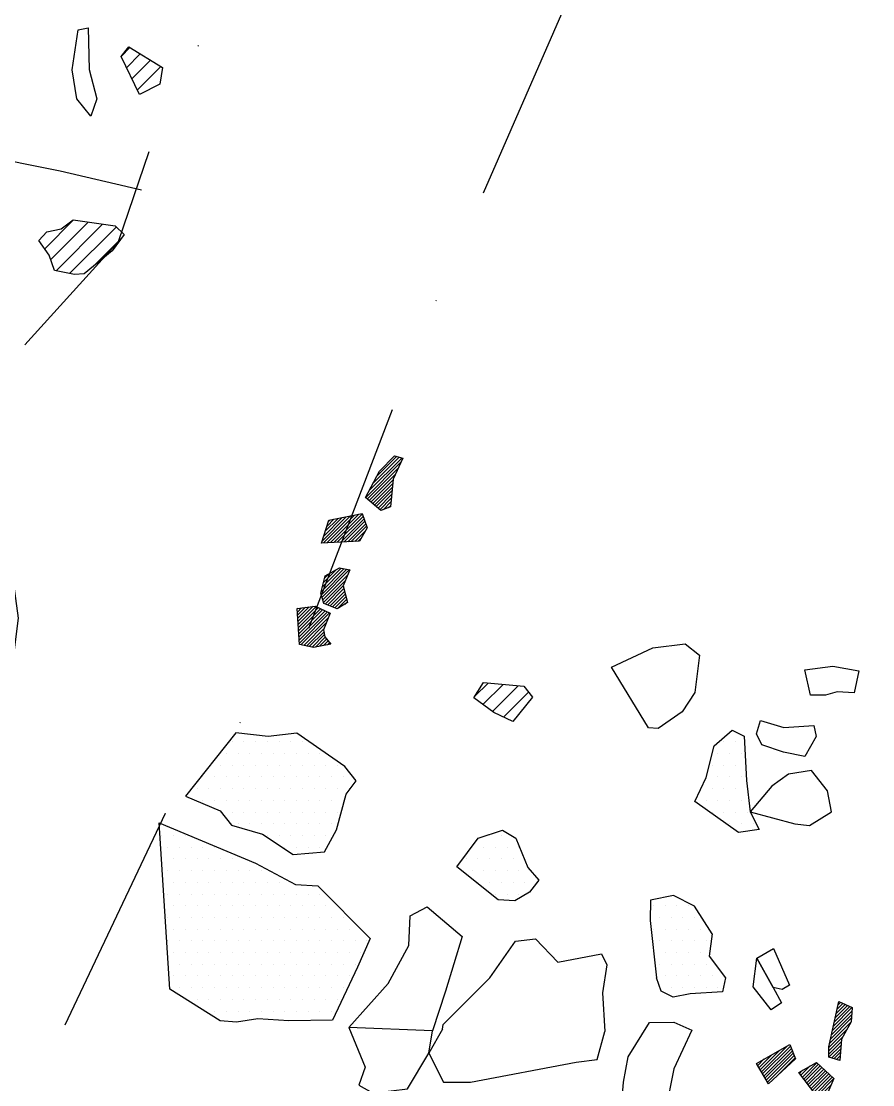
# Model space of a CAD drawing. Header units: metres. Extents: x -905 to -497, y -1456 to -991.
# Drawn here: x -719.4 to -628.5, y -1375.4 to -1261.8 of the extents above; entities that cross this region are included whole.
import ezdxf

# ---------------------------------------------------------------- set-up
doc = ezdxf.new("R2010")
doc.units = ezdxf.units.M
doc.header["$LTSCALE"] = 25
doc.header["$MEASUREMENT"] = 0
doc.linetypes.add('STRICHPUNKTX2', pattern=[2, 1, -0.5, 0, -0.5])
doc.layers.get('0').update_dxf_attribs({"linetype": 'CONTINUOUS'})
for name, color, linetype in [('BEFUND', 1, 'CONTINUOUS'), ('FEUER', 1, 'CONTINUOUS'), ('GRABUNGSGRENZE', 3, 'STRICHPUNKTX2'), ('KNOCHEN', 2, 'CONTINUOUS'), ('KNOCHENSCHRAFF', 2, 'CONTINUOUS'), ('STEINE', 4, 'CONTINUOUS'), ('STEINESCHRAFF', 4, 'CONTINUOUS')]:
    doc.layers.add(name, color=color, linetype=linetype)

# ---------------------------------------------------------------- blocks, each defined once
blk = doc.blocks.new('*X1')
at = {"color": 0}
for p, q in [((-682.62, -1312.65), (-678.85, -1308.88)), ((-682.24, -1311.92), (-678.77, -1308.45)), ((-681.85, -1311.18), (-679.04, -1308.37)), ((-681.46, -1310.43), (-679.31, -1308.29)), ((-682.43, -1312.82), (-679.14, -1309.52)), ((-682.24, -1312.98), (-679.43, -1310.17)), ((-682.06, -1313.15), (-679.69, -1310.78)), ((-681.87, -1313.31), (-679.73, -1311.17)), ((-681.68, -1313.48), (-679.77, -1311.57)), ((-681.49, -1313.64), (-679.81, -1311.96)), ((-681.3, -1313.81), (-679.85, -1312.35)), ((-681.11, -1313.97), (-679.89, -1312.75)), ((-680.76, -1313.98), (-679.93, -1313.14)), ((-680.17, -1313.74), (-679.97, -1313.54)), ((-687.28, -1317.31), (-684.69, -1314.72)), ((-687.14, -1317.52), (-684.25, -1314.63)), ((-686.76, -1317.5), (-683.8, -1314.54)), ((-686.39, -1317.48), (-683.36, -1314.45)), ((-686.02, -1317.47), (-682.97, -1314.42)), ((-685.65, -1317.45), (-682.88, -1314.68)), ((-687.1, -1316.78), (-685.13, -1314.81)), ((-686.93, -1316.25), (-685.57, -1314.9)), ((-686.75, -1315.72), (-686.02, -1314.99)), ((-686.57, -1315.19), (-686.46, -1315.08)), ((-685.27, -1317.43), (-682.79, -1314.95)), ((-684.9, -1317.41), (-682.7, -1315.21)), ((-684.53, -1317.39), (-682.61, -1315.48)), ((-684.16, -1317.37), (-682.53, -1315.74)), ((-683.79, -1317.35), (-682.65, -1316.22)), ((-683.41, -1317.33), (-683.12, -1317.04)), ((-687.35, -1322.69), (-684.93, -1320.26)), ((-687.35, -1323.04), (-684.63, -1320.32)), ((-687.28, -1323.32), (-684.33, -1320.37)), ((-687.24, -1322.22), (-685.23, -1320.21)), ((-687.12, -1321.75), (-685.72, -1320.35)), ((-687.2, -1323.6), (-684.52, -1320.92)), ((-687.13, -1323.87), (-684.77, -1321.52)), ((-687, -1321.28), (-686.54, -1320.81)), ((-686.95, -1324.05), (-685.01, -1322.11)), ((-686.69, -1324.15), (-684.94, -1322.39)), ((-686.44, -1324.25), (-684.86, -1322.67)), ((-686.18, -1324.35), (-684.79, -1322.96)), ((-685.93, -1324.45), (-684.72, -1323.24)), ((-685.68, -1324.55), (-684.65, -1323.52)), ((-684.83, -1324.05), (-684.57, -1323.8)), ((-689.94, -1324.56), (-689.86, -1324.49)), ((-689.91, -1324.9), (-689.46, -1324.44)), ((-689.89, -1325.23), (-689.05, -1324.38)), ((-689.87, -1325.56), (-688.64, -1324.33)), ((-689.85, -1325.89), (-688.23, -1324.28)), ((-689.83, -1326.22), (-687.9, -1324.3)), ((-689.8, -1326.55), (-687.66, -1324.41)), ((-689.78, -1326.89), (-687.42, -1324.53)), ((-689.76, -1327.22), (-687.19, -1324.64)), ((-689.74, -1327.55), (-686.95, -1324.76)), ((-689.72, -1327.88), (-686.71, -1324.87)), ((-689.69, -1328.21), (-686.47, -1324.99)), ((-689.53, -1328.4), (-686.63, -1325.5)), ((-689.23, -1328.46), (-686.86, -1326.09)), ((-688.94, -1328.52), (-687.1, -1326.68)), ((-688.65, -1328.58), (-687.09, -1327.03)), ((-688.35, -1328.64), (-687.04, -1327.32)), ((-687.99, -1328.63), (-686.95, -1327.59)), ((-687.55, -1328.55), (-686.79, -1327.78)), ((-687.12, -1328.46), (-686.62, -1327.97)), ((-686.68, -1328.38), (-686.46, -1328.16))]:
    blk.add_line(p, q, dxfattribs=at)
blk = doc.blocks.new('*X4')
at = {"color": 0}
for p, q in [((-718.98, -1259.92), (-716.9, -1257.83)), ((-718.86, -1258.03), (-718.39, -1257.56)), ((-718.19, -1260.89), (-716.63, -1259.33)), ((-708.74, -1265.59), (-707.8, -1264.64)), ((-708.16, -1266.78), (-706.7, -1265.31)), ((-707.58, -1267.96), (-705.59, -1265.98)), ((-707, -1269.15), (-704.49, -1266.64)), ((-716.89, -1286.11), (-713.81, -1283.03)), ((-716.25, -1287.24), (-712.27, -1283.26)), ((-715.69, -1288.45), (-710.73, -1283.49)), ((-714.24, -1288.76), (-709.27, -1283.8)), ((-711.53, -1287.82), (-708.76, -1285.05)), ((-728.98, -1305.27), (-728.77, -1305.06)), ((-728.64, -1306.7), (-726.53, -1304.59)), ((-728.57, -1310.16), (-723.39, -1304.99)), ((-728.57, -1311.93), (-722.04, -1305.4)), ((-728.43, -1308.26), (-724.96, -1304.79)), ((-723.55, -1308.68), (-722.37, -1307.5)), ((-722.37, -1307.5), (-721.74, -1306.87)), ((-728.4, -1313.53), (-723.55, -1308.68)), ((-723.95, -1310.85), (-721.53, -1308.43)), ((-724.73, -1313.4), (-721.36, -1310.03)), ((-726.77, -1313.67), (-723.95, -1310.85)), ((-725.05, -1315.49), (-721.27, -1311.71)), ((-725.03, -1313.69), (-724.73, -1313.4)), ((-724.82, -1317.02), (-721.27, -1313.47)), ((-722.98, -1316.95), (-721.27, -1315.24)), ((-727.97, -1325.47), (-726, -1323.5)), ((-727.93, -1323.67), (-727.75, -1323.49)), ((-727.22, -1326.49), (-724.92, -1324.19)), ((-725.8, -1326.84), (-723.85, -1324.89)), ((-724.61, -1327.41), (-722.93, -1325.74)), ((-730.68, -1331.72), (-725.8, -1326.84)), ((-723.46, -1328.03), (-722.62, -1327.2)), ((-730.6, -1333.4), (-724.61, -1327.41)), ((-730.51, -1335.08), (-723.74, -1328.32)), ((-728.95, -1328.22), (-728.04, -1327.32)), ((-730.42, -1336.76), (-723.19, -1329.54)), ((-730.33, -1338.44), (-722.64, -1330.75)), ((-730.25, -1340.13), (-721.89, -1331.77)), ((-730.16, -1341.81), (-721.15, -1332.8)), ((-670.96, -1333.87), (-669.55, -1332.47)), ((-670.09, -1334.77), (-667.94, -1332.62)), ((-669.07, -1335.52), (-666.32, -1332.77)), ((-667.9, -1336.11), (-665.24, -1333.45)), ((-730.7, -1344.11), (-721.43, -1334.85)), ((-729.21, -1344.39), (-721.72, -1336.9)), ((-727.72, -1344.67), (-722, -1338.95)), ((-726.22, -1344.94), (-722.28, -1341)), ((-724.73, -1345.22), (-724, -1344.48))]:
    blk.add_line(p, q, dxfattribs=at)
blk = doc.blocks.new('*X12')
at = {"color": 0}
for p, q in [((-696.875, -1338.75), (-696.875, -1338.75)), ((-695.625, -1338.75), (-695.625, -1338.75)), ((-694.375, -1338.75), (-694.375, -1338.75)), ((-693.125, -1338.75), (-693.125, -1338.75)), ((-691.875, -1338.75), (-691.875, -1338.75)), ((-690.625, -1338.75), (-690.625, -1338.75)), ((-689.375, -1338.75), (-689.375, -1338.75)), ((-644.375, -1338.75), (-644.375, -1338.75)), ((-643.125, -1338.75), (-643.125, -1338.75)), ((-697.5, -1340), (-697.5, -1340)), ((-696.25, -1340), (-696.25, -1340)), ((-695, -1340), (-695, -1340)), ((-693.75, -1340), (-693.75, -1340)), ((-692.5, -1340), (-692.5, -1340)), ((-691.25, -1340), (-691.25, -1340)), ((-690, -1340), (-690, -1340)), ((-688.75, -1340), (-688.75, -1340)), ((-687.5, -1340), (-687.5, -1340)), ((-645, -1340), (-645, -1340)), ((-643.75, -1340), (-643.75, -1340)), ((-642.5, -1340), (-642.5, -1340)), ((-698.125, -1341.25), (-698.125, -1341.25)), ((-696.875, -1341.25), (-696.875, -1341.25)), ((-695.625, -1341.25), (-695.625, -1341.25)), ((-694.375, -1341.25), (-694.375, -1341.25)), ((-693.125, -1341.25), (-693.125, -1341.25)), ((-691.875, -1341.25), (-691.875, -1341.25)), ((-690.625, -1341.25), (-690.625, -1341.25)), ((-689.375, -1341.25), (-689.375, -1341.25)), ((-688.125, -1341.25), (-688.125, -1341.25)), ((-686.875, -1341.25), (-686.875, -1341.25)), ((-685.625, -1341.25), (-685.625, -1341.25)), ((-645.625, -1341.25), (-645.625, -1341.25)), ((-644.375, -1341.25), (-644.375, -1341.25)), ((-643.125, -1341.25), (-643.125, -1341.25)), ((-700, -1342.5), (-700, -1342.5)), ((-698.75, -1342.5), (-698.75, -1342.5)), ((-697.5, -1342.5), (-697.5, -1342.5)), ((-696.25, -1342.5), (-696.25, -1342.5)), ((-695, -1342.5), (-695, -1342.5)), ((-693.75, -1342.5), (-693.75, -1342.5)), ((-692.5, -1342.5), (-692.5, -1342.5)), ((-691.25, -1342.5), (-691.25, -1342.5)), ((-690, -1342.5), (-690, -1342.5)), ((-688.75, -1342.5), (-688.75, -1342.5)), ((-687.5, -1342.5), (-687.5, -1342.5)), ((-686.25, -1342.5), (-686.25, -1342.5)), ((-685, -1342.5), (-685, -1342.5)), ((-645, -1342.5), (-645, -1342.5)), ((-643.75, -1342.5), (-643.75, -1342.5)), ((-642.5, -1342.5), (-642.5, -1342.5)), ((-700.625, -1343.75), (-700.625, -1343.75)), ((-699.375, -1343.75), (-699.375, -1343.75)), ((-698.125, -1343.75), (-698.125, -1343.75)), ((-696.875, -1343.75), (-696.875, -1343.75)), ((-695.625, -1343.75), (-695.625, -1343.75)), ((-694.375, -1343.75), (-694.375, -1343.75)), ((-693.125, -1343.75), (-693.125, -1343.75)), ((-691.875, -1343.75), (-691.875, -1343.75)), ((-690.625, -1343.75), (-690.625, -1343.75)), ((-689.375, -1343.75), (-689.375, -1343.75)), ((-688.125, -1343.75), (-688.125, -1343.75)), ((-686.875, -1343.75), (-686.875, -1343.75)), ((-685.625, -1343.75), (-685.625, -1343.75)), ((-684.375, -1343.75), (-684.375, -1343.75)), ((-645.625, -1343.75), (-645.625, -1343.75)), ((-644.375, -1343.75), (-644.375, -1343.75)), ((-643.125, -1343.75), (-643.125, -1343.75)), ((-641.875, -1343.75), (-641.875, -1343.75)), ((-700, -1345), (-700, -1345)), ((-698.75, -1345), (-698.75, -1345)), ((-697.5, -1345), (-697.5, -1345)), ((-696.25, -1345), (-696.25, -1345)), ((-695, -1345), (-695, -1345)), ((-693.75, -1345), (-693.75, -1345)), ((-692.5, -1345), (-692.5, -1345)), ((-691.25, -1345), (-691.25, -1345)), ((-690, -1345), (-690, -1345)), ((-688.75, -1345), (-688.75, -1345)), ((-687.5, -1345), (-687.5, -1345)), ((-686.25, -1345), (-686.25, -1345)), ((-685, -1345), (-685, -1345)), ((-646.25, -1345), (-646.25, -1345)), ((-645, -1345), (-645, -1345)), ((-643.75, -1345), (-643.75, -1345)), ((-642.5, -1345), (-642.5, -1345)), ((-696.875, -1346.25), (-696.875, -1346.25)), ((-695.625, -1346.25), (-695.625, -1346.25)), ((-694.375, -1346.25), (-694.375, -1346.25)), ((-693.125, -1346.25), (-693.125, -1346.25)), ((-691.875, -1346.25), (-691.875, -1346.25)), ((-690.625, -1346.25), (-690.625, -1346.25)), ((-689.375, -1346.25), (-689.375, -1346.25)), ((-688.125, -1346.25), (-688.125, -1346.25)), ((-686.875, -1346.25), (-686.875, -1346.25)), ((-685.625, -1346.25), (-685.625, -1346.25)), ((-645.625, -1346.25), (-645.625, -1346.25)), ((-644.375, -1346.25), (-644.375, -1346.25)), ((-643.125, -1346.25), (-643.125, -1346.25)), ((-641.875, -1346.25), (-641.875, -1346.25)), ((-696.25, -1347.5), (-696.25, -1347.5)), ((-695, -1347.5), (-695, -1347.5)), ((-693.75, -1347.5), (-693.75, -1347.5)), ((-692.5, -1347.5), (-692.5, -1347.5)), ((-691.25, -1347.5), (-691.25, -1347.5)), ((-690, -1347.5), (-690, -1347.5)), ((-688.75, -1347.5), (-688.75, -1347.5)), ((-687.5, -1347.5), (-687.5, -1347.5)), ((-686.25, -1347.5), (-686.25, -1347.5)), ((-643.75, -1347.5), (-643.75, -1347.5)), ((-642.5, -1347.5), (-642.5, -1347.5)), ((-641.25, -1347.5), (-641.25, -1347.5)), ((-704.375, -1348.75), (-704.375, -1348.75)), ((-703.125, -1348.75), (-703.125, -1348.75)), ((-701.875, -1348.75), (-701.875, -1348.75)), ((-693.125, -1348.75), (-693.125, -1348.75)), ((-691.875, -1348.75), (-691.875, -1348.75)), ((-690.625, -1348.75), (-690.625, -1348.75)), ((-689.375, -1348.75), (-689.375, -1348.75)), ((-688.125, -1348.75), (-688.125, -1348.75)), ((-686.875, -1348.75), (-686.875, -1348.75)), ((-669.375, -1348.75), (-669.375, -1348.75)), ((-668.125, -1348.75), (-668.125, -1348.75)), ((-703.75, -1350), (-703.75, -1350)), ((-702.5, -1350), (-702.5, -1350)), ((-701.25, -1350), (-701.25, -1350)), ((-700, -1350), (-700, -1350)), ((-698.75, -1350), (-698.75, -1350)), ((-691.25, -1350), (-691.25, -1350)), ((-690, -1350), (-690, -1350)), ((-688.75, -1350), (-688.75, -1350)), ((-687.5, -1350), (-687.5, -1350)), ((-671.25, -1350), (-671.25, -1350)), ((-670, -1350), (-670, -1350)), ((-668.75, -1350), (-668.75, -1350)), ((-667.5, -1350), (-667.5, -1350)), ((-666.25, -1350), (-666.25, -1350)), ((-704.375, -1351.25), (-704.375, -1351.25)), ((-703.125, -1351.25), (-703.125, -1351.25)), ((-701.875, -1351.25), (-701.875, -1351.25)), ((-700.625, -1351.25), (-700.625, -1351.25)), ((-699.375, -1351.25), (-699.375, -1351.25)), ((-698.125, -1351.25), (-698.125, -1351.25)), ((-696.875, -1351.25), (-696.875, -1351.25)), ((-695.625, -1351.25), (-695.625, -1351.25)), ((-671.875, -1351.25), (-671.875, -1351.25)), ((-670.625, -1351.25), (-670.625, -1351.25)), ((-669.375, -1351.25), (-669.375, -1351.25)), ((-668.125, -1351.25), (-668.125, -1351.25)), ((-666.875, -1351.25), (-666.875, -1351.25)), ((-703.75, -1352.5), (-703.75, -1352.5)), ((-702.5, -1352.5), (-702.5, -1352.5)), ((-701.25, -1352.5), (-701.25, -1352.5)), ((-700, -1352.5), (-700, -1352.5)), ((-698.75, -1352.5), (-698.75, -1352.5)), ((-697.5, -1352.5), (-697.5, -1352.5)), ((-696.25, -1352.5), (-696.25, -1352.5)), ((-695, -1352.5), (-695, -1352.5)), ((-693.75, -1352.5), (-693.75, -1352.5)), ((-671.25, -1352.5), (-671.25, -1352.5)), ((-670, -1352.5), (-670, -1352.5)), ((-668.75, -1352.5), (-668.75, -1352.5)), ((-667.5, -1352.5), (-667.5, -1352.5)), ((-666.25, -1352.5), (-666.25, -1352.5)), ((-703.125, -1353.75), (-703.125, -1353.75)), ((-701.875, -1353.75), (-701.875, -1353.75)), ((-700.625, -1353.75), (-700.625, -1353.75)), ((-699.375, -1353.75), (-699.375, -1353.75)), ((-698.125, -1353.75), (-698.125, -1353.75)), ((-696.875, -1353.75), (-696.875, -1353.75)), ((-695.625, -1353.75), (-695.625, -1353.75)), ((-694.375, -1353.75), (-694.375, -1353.75)), ((-693.125, -1353.75), (-693.125, -1353.75)), ((-691.875, -1353.75), (-691.875, -1353.75)), ((-690.625, -1353.75), (-690.625, -1353.75)), ((-670.625, -1353.75), (-670.625, -1353.75)), ((-669.375, -1353.75), (-669.375, -1353.75)), ((-668.125, -1353.75), (-668.125, -1353.75)), ((-666.875, -1353.75), (-666.875, -1353.75)), ((-665.625, -1353.75), (-665.625, -1353.75)), ((-664.375, -1353.75), (-664.375, -1353.75)), ((-703.75, -1355), (-703.75, -1355)), ((-702.5, -1355), (-702.5, -1355)), ((-701.25, -1355), (-701.25, -1355)), ((-700, -1355), (-700, -1355)), ((-698.75, -1355), (-698.75, -1355)), ((-697.5, -1355), (-697.5, -1355)), ((-696.25, -1355), (-696.25, -1355)), ((-695, -1355), (-695, -1355)), ((-693.75, -1355), (-693.75, -1355)), ((-692.5, -1355), (-692.5, -1355)), ((-691.25, -1355), (-691.25, -1355)), ((-690, -1355), (-690, -1355)), ((-688.75, -1355), (-688.75, -1355)), ((-687.5, -1355), (-687.5, -1355)), ((-668.75, -1355), (-668.75, -1355)), ((-667.5, -1355), (-667.5, -1355)), ((-666.25, -1355), (-666.25, -1355)), ((-703.125, -1356.25), (-703.125, -1356.25)), ((-701.875, -1356.25), (-701.875, -1356.25)), ((-700.625, -1356.25), (-700.625, -1356.25)), ((-699.375, -1356.25), (-699.375, -1356.25)), ((-698.125, -1356.25), (-698.125, -1356.25)), ((-696.875, -1356.25), (-696.875, -1356.25)), ((-695.625, -1356.25), (-695.625, -1356.25)), ((-694.375, -1356.25), (-694.375, -1356.25)), ((-693.125, -1356.25), (-693.125, -1356.25)), ((-691.875, -1356.25), (-691.875, -1356.25)), ((-690.625, -1356.25), (-690.625, -1356.25)), ((-689.375, -1356.25), (-689.375, -1356.25)), ((-688.125, -1356.25), (-688.125, -1356.25)), ((-686.875, -1356.25), (-686.875, -1356.25)), ((-651.875, -1356.25), (-651.875, -1356.25)), ((-650.625, -1356.25), (-650.625, -1356.25)), ((-649.375, -1356.25), (-649.375, -1356.25)), ((-648.125, -1356.25), (-648.125, -1356.25)), ((-703.75, -1357.5), (-703.75, -1357.5)), ((-702.5, -1357.5), (-702.5, -1357.5)), ((-701.25, -1357.5), (-701.25, -1357.5)), ((-700, -1357.5), (-700, -1357.5)), ((-698.75, -1357.5), (-698.75, -1357.5)), ((-697.5, -1357.5), (-697.5, -1357.5)), ((-696.25, -1357.5), (-696.25, -1357.5)), ((-695, -1357.5), (-695, -1357.5)), ((-693.75, -1357.5), (-693.75, -1357.5)), ((-692.5, -1357.5), (-692.5, -1357.5)), ((-691.25, -1357.5), (-691.25, -1357.5)), ((-690, -1357.5), (-690, -1357.5)), ((-688.75, -1357.5), (-688.75, -1357.5)), ((-687.5, -1357.5), (-687.5, -1357.5)), ((-686.25, -1357.5), (-686.25, -1357.5)), ((-685, -1357.5), (-685, -1357.5)), ((-651.25, -1357.5), (-651.25, -1357.5)), ((-650, -1357.5), (-650, -1357.5)), ((-648.75, -1357.5), (-648.75, -1357.5)), ((-647.5, -1357.5), (-647.5, -1357.5)), ((-703.125, -1358.75), (-703.125, -1358.75)), ((-701.875, -1358.75), (-701.875, -1358.75)), ((-700.625, -1358.75), (-700.625, -1358.75)), ((-699.375, -1358.75), (-699.375, -1358.75)), ((-698.125, -1358.75), (-698.125, -1358.75)), ((-696.875, -1358.75), (-696.875, -1358.75)), ((-695.625, -1358.75), (-695.625, -1358.75)), ((-694.375, -1358.75), (-694.375, -1358.75)), ((-693.125, -1358.75), (-693.125, -1358.75)), ((-691.875, -1358.75), (-691.875, -1358.75)), ((-690.625, -1358.75), (-690.625, -1358.75)), ((-689.375, -1358.75), (-689.375, -1358.75)), ((-688.125, -1358.75), (-688.125, -1358.75)), ((-686.875, -1358.75), (-686.875, -1358.75)), ((-685.625, -1358.75), (-685.625, -1358.75)), ((-684.375, -1358.75), (-684.375, -1358.75)), ((-683.125, -1358.75), (-683.125, -1358.75)), ((-651.875, -1358.75), (-651.875, -1358.75)), ((-650.625, -1358.75), (-650.625, -1358.75)), ((-649.375, -1358.75), (-649.375, -1358.75)), ((-648.125, -1358.75), (-648.125, -1358.75)), ((-646.875, -1358.75), (-646.875, -1358.75)), ((-703.75, -1360), (-703.75, -1360)), ((-702.5, -1360), (-702.5, -1360)), ((-701.25, -1360), (-701.25, -1360)), ((-700, -1360), (-700, -1360)), ((-698.75, -1360), (-698.75, -1360)), ((-697.5, -1360), (-697.5, -1360)), ((-696.25, -1360), (-696.25, -1360)), ((-695, -1360), (-695, -1360)), ((-693.75, -1360), (-693.75, -1360)), ((-692.5, -1360), (-692.5, -1360)), ((-691.25, -1360), (-691.25, -1360)), ((-690, -1360), (-690, -1360)), ((-688.75, -1360), (-688.75, -1360)), ((-687.5, -1360), (-687.5, -1360)), ((-686.25, -1360), (-686.25, -1360)), ((-685, -1360), (-685, -1360)), ((-683.75, -1360), (-683.75, -1360)), ((-682.5, -1360), (-682.5, -1360)), ((-651.25, -1360), (-651.25, -1360)), ((-650, -1360), (-650, -1360)), ((-648.75, -1360), (-648.75, -1360)), ((-647.5, -1360), (-647.5, -1360)), ((-646.25, -1360), (-646.25, -1360)), ((-703.125, -1361.25), (-703.125, -1361.25)), ((-701.875, -1361.25), (-701.875, -1361.25)), ((-700.625, -1361.25), (-700.625, -1361.25)), ((-699.375, -1361.25), (-699.375, -1361.25)), ((-698.125, -1361.25), (-698.125, -1361.25)), ((-696.875, -1361.25), (-696.875, -1361.25)), ((-695.625, -1361.25), (-695.625, -1361.25)), ((-694.375, -1361.25), (-694.375, -1361.25)), ((-693.125, -1361.25), (-693.125, -1361.25)), ((-691.875, -1361.25), (-691.875, -1361.25)), ((-690.625, -1361.25), (-690.625, -1361.25)), ((-689.375, -1361.25), (-689.375, -1361.25)), ((-688.125, -1361.25), (-688.125, -1361.25)), ((-686.875, -1361.25), (-686.875, -1361.25)), ((-685.625, -1361.25), (-685.625, -1361.25)), ((-684.375, -1361.25), (-684.375, -1361.25)), ((-683.125, -1361.25), (-683.125, -1361.25)), ((-650.625, -1361.25), (-650.625, -1361.25)), ((-649.375, -1361.25), (-649.375, -1361.25)), ((-648.125, -1361.25), (-648.125, -1361.25)), ((-646.875, -1361.25), (-646.875, -1361.25)), ((-702.5, -1362.5), (-702.5, -1362.5)), ((-701.25, -1362.5), (-701.25, -1362.5)), ((-700, -1362.5), (-700, -1362.5)), ((-698.75, -1362.5), (-698.75, -1362.5)), ((-697.5, -1362.5), (-697.5, -1362.5)), ((-696.25, -1362.5), (-696.25, -1362.5)), ((-695, -1362.5), (-695, -1362.5)), ((-693.75, -1362.5), (-693.75, -1362.5)), ((-692.5, -1362.5), (-692.5, -1362.5)), ((-691.25, -1362.5), (-691.25, -1362.5)), ((-690, -1362.5), (-690, -1362.5)), ((-688.75, -1362.5), (-688.75, -1362.5)), ((-687.5, -1362.5), (-687.5, -1362.5)), ((-686.25, -1362.5), (-686.25, -1362.5)), ((-685, -1362.5), (-685, -1362.5)), ((-683.75, -1362.5), (-683.75, -1362.5)), ((-651.25, -1362.5), (-651.25, -1362.5)), ((-650, -1362.5), (-650, -1362.5)), ((-648.75, -1362.5), (-648.75, -1362.5)), ((-647.5, -1362.5), (-647.5, -1362.5)), ((-646.25, -1362.5), (-646.25, -1362.5)), ((-703.125, -1363.75), (-703.125, -1363.75)), ((-701.875, -1363.75), (-701.875, -1363.75)), ((-700.625, -1363.75), (-700.625, -1363.75)), ((-699.375, -1363.75), (-699.375, -1363.75)), ((-698.125, -1363.75), (-698.125, -1363.75)), ((-696.875, -1363.75), (-696.875, -1363.75)), ((-695.625, -1363.75), (-695.625, -1363.75)), ((-694.375, -1363.75), (-694.375, -1363.75)), ((-693.125, -1363.75), (-693.125, -1363.75)), ((-691.875, -1363.75), (-691.875, -1363.75)), ((-690.625, -1363.75), (-690.625, -1363.75)), ((-689.375, -1363.75), (-689.375, -1363.75)), ((-688.125, -1363.75), (-688.125, -1363.75)), ((-686.875, -1363.75), (-686.875, -1363.75)), ((-685.625, -1363.75), (-685.625, -1363.75)), ((-684.375, -1363.75), (-684.375, -1363.75)), ((-650.625, -1363.75), (-650.625, -1363.75)), ((-649.375, -1363.75), (-649.375, -1363.75)), ((-648.125, -1363.75), (-648.125, -1363.75)), ((-646.875, -1363.75), (-646.875, -1363.75)), ((-645.625, -1363.75), (-645.625, -1363.75)), ((-644.375, -1363.75), (-644.375, -1363.75)), ((-702.5, -1365), (-702.5, -1365)), ((-701.25, -1365), (-701.25, -1365)), ((-700, -1365), (-700, -1365)), ((-698.75, -1365), (-698.75, -1365)), ((-697.5, -1365), (-697.5, -1365)), ((-696.25, -1365), (-696.25, -1365)), ((-695, -1365), (-695, -1365)), ((-693.75, -1365), (-693.75, -1365)), ((-692.5, -1365), (-692.5, -1365)), ((-691.25, -1365), (-691.25, -1365)), ((-690, -1365), (-690, -1365)), ((-688.75, -1365), (-688.75, -1365)), ((-687.5, -1365), (-687.5, -1365)), ((-686.25, -1365), (-686.25, -1365)), ((-685, -1365), (-685, -1365)), ((-650, -1365), (-650, -1365)), ((-648.75, -1365), (-648.75, -1365)), ((-647.5, -1365), (-647.5, -1365)), ((-646.25, -1365), (-646.25, -1365)), ((-645, -1365), (-645, -1365)), ((-700.625, -1366.25), (-700.625, -1366.25)), ((-699.375, -1366.25), (-699.375, -1366.25)), ((-698.125, -1366.25), (-698.125, -1366.25)), ((-696.875, -1366.25), (-696.875, -1366.25)), ((-695.625, -1366.25), (-695.625, -1366.25)), ((-694.375, -1366.25), (-694.375, -1366.25)), ((-693.125, -1366.25), (-693.125, -1366.25)), ((-691.875, -1366.25), (-691.875, -1366.25)), ((-690.625, -1366.25), (-690.625, -1366.25)), ((-689.375, -1366.25), (-689.375, -1366.25)), ((-688.125, -1366.25), (-688.125, -1366.25)), ((-686.875, -1366.25), (-686.875, -1366.25)), ((-685.625, -1366.25), (-685.625, -1366.25)), ((-698.75, -1367.5), (-698.75, -1367.5)), ((-697.5, -1367.5), (-697.5, -1367.5)), ((-696.25, -1367.5), (-696.25, -1367.5)), ((-695, -1367.5), (-695, -1367.5)), ((-693.75, -1367.5), (-693.75, -1367.5)), ((-692.5, -1367.5), (-692.5, -1367.5)), ((-691.25, -1367.5), (-691.25, -1367.5)), ((-690, -1367.5), (-690, -1367.5)), ((-688.75, -1367.5), (-688.75, -1367.5)), ((-687.5, -1367.5), (-687.5, -1367.5)), ((-686.25, -1367.5), (-686.25, -1367.5))]:
    blk.add_line(p, q, dxfattribs=at)
blk = doc.blocks.new('*X14')
at = {"color": 0}
for p, q in [((-632.48, -1368.23), (-631.16, -1366.91)), ((-632.38, -1367.77), (-631.41, -1366.8)), ((-632.28, -1367.32), (-631.65, -1366.68)), ((-632.18, -1366.87), (-631.89, -1366.57)), ((-632.88, -1370.04), (-630.72, -1367.88)), ((-632.78, -1369.59), (-630.7, -1367.5)), ((-632.68, -1369.13), (-630.68, -1367.13)), ((-632.58, -1368.68), (-630.92, -1367.02)), ((-633.08, -1370.95), (-630.77, -1368.64)), ((-632.98, -1370.49), (-630.75, -1368.26)), ((-633.16, -1371.38), (-631.19, -1369.41)), ((-633.16, -1371.73), (-631.63, -1370.2)), ((-640.36, -1373.98), (-637.57, -1371.19)), ((-640.23, -1374.21), (-637.25, -1371.23)), ((-640.1, -1374.43), (-637.15, -1371.48)), ((-633.16, -1372.09), (-631.81, -1370.74)), ((-633.14, -1372.43), (-631.84, -1371.13)), ((-640.75, -1373.31), (-640.05, -1372.61)), ((-640.62, -1373.54), (-639.22, -1372.14)), ((-640.49, -1373.76), (-638.39, -1371.66)), ((-639.97, -1374.65), (-637.05, -1371.74)), ((-639.84, -1374.88), (-636.95, -1371.99)), ((-639.71, -1375.1), (-636.85, -1372.24)), ((-638.41, -1374.16), (-636.75, -1372.49)), ((-632.87, -1372.51), (-631.88, -1371.51)), ((-632.6, -1372.59), (-631.91, -1371.9)), ((-632.33, -1372.67), (-631.95, -1372.29)), ((-636.13, -1374.35), (-635.13, -1373.35)), ((-635.98, -1374.55), (-634.44, -1373.02)), ((-635.82, -1374.75), (-634.26, -1373.18)), ((-635.67, -1374.95), (-634.07, -1373.35)), ((-635.51, -1375.15), (-633.89, -1373.52)), ((-635.36, -1375.35), (-633.7, -1373.69)), ((-632.06, -1372.75), (-631.98, -1372.68)), ((-636.28, -1374.15), (-635.95, -1373.82)), ((-635.21, -1375.55), (-633.52, -1373.86)), ((-635.05, -1375.75), (-633.34, -1374.03)), ((-634.9, -1375.95), (-633.15, -1374.2)), ((-634.75, -1376.15), (-632.97, -1374.37)), ((-634.59, -1376.35), (-632.78, -1374.54)), ((-634.33, -1376.44), (-632.6, -1374.71)), ((-633.97, -1376.44), (-632.88, -1375.34)), ((-633.62, -1376.43), (-633.15, -1375.97))]:
    blk.add_line(p, q, dxfattribs=at)

msp = doc.modelspace()

# ---------------------------------------------------------------- linework, layer by layer
at = {"layer": 'BEFUND'}
msp.add_lwpolyline([(-706.55, -1279.87), (-715.24, -1277.84), (-723.99, -1276.07), (-731.21, -1276.22), (-740.51, -1280.2), (-744.17, -1282.95)], dxfattribs=at)
at = {"layer": 'GRABUNGSGRENZE', "flags": 128}
for points in [[(-832.39, -1362.79), (-814.38, -1311.42), (-800.6, -1301.19), (-784.16, -1259.74), (-771.82, -1238.78), (-758.37, -1202.62), (-756.34, -1191.17), (-737.86, -1153.02), (-716.59, -1105.16), (-699.93, -1069.4), (-618.23, -1122.13), (-646.57, -1173.55), (-654.44, -1195.93), (-658.6, -1207.94), (-670.48, -1232.45), (-682.93, -1248.78), (-695.17, -1260.08), (-701.02, -1264.86), (-705.13, -1273.82), (-709.04, -1285.36), (-723.92, -1301.8), (-721.58, -1311.81), (-719.74, -1325.54), (-720.8, -1334.03), (-723.99, -1345.17), (-726.38, -1355.19), (-734.66, -1370.19)], [(-714.72, -1368.96), (-704.01, -1346.38), (-689.58, -1328.93), (-676.84, -1295.66), (-658.67, -1254.11), (-654.56, -1243.17), (-635.97, -1205.22), (-598.04, -1131.46)]]:
    msp.add_lwpolyline(points, dxfattribs=at)
at = {"layer": 'KNOCHEN'}
for points in [[(-682.63, -1312.65), (-681.15, -1309.85), (-679.53, -1308.22), (-678.66, -1308.48), (-679.68, -1310.71), (-679.98, -1313.66), (-681, -1314.07), (-682.63, -1312.65)], [(-687.35, -1317.53), (-686.54, -1315.09), (-682.98, -1314.38), (-682.47, -1315.9), (-683.28, -1317.33), (-687.35, -1317.53)], [(-687.09, -1323.99), (-687.4, -1322.87), (-686.94, -1321.04), (-685.42, -1320.18), (-684.3, -1320.38), (-685.01, -1322.11), (-684.55, -1323.89), (-685.67, -1324.55), (-687.09, -1323.99)], [(-686.33, -1328.31), (-688.21, -1328.67), (-689.68, -1328.37), (-689.94, -1324.5), (-688.01, -1324.25), (-686.43, -1325.01), (-687.14, -1326.79), (-686.99, -1327.55), (-686.33, -1328.31)], [(-633.16, -1372.42), (-633.16, -1371.3), (-632.1, -1366.48), (-630.67, -1367.13), (-630.77, -1368.66), (-631.79, -1370.49), (-631.99, -1372.78), (-633.16, -1372.42)], [(-639.61, -1375.27), (-640.88, -1373.09), (-637.33, -1371.05), (-636.72, -1372.58), (-639.61, -1375.27)], [(-636.36, -1374.05), (-634.48, -1372.98), (-632.6, -1374.71), (-633.36, -1376.43), (-634.53, -1376.44), (-636.36, -1374.05)]]:
    msp.add_lwpolyline(points, dxfattribs=at)
at = {"layer": 'STEINE'}
for points in [[(-711.99, -1271.94), (-713.47, -1270.11), (-713.98, -1267.01), (-713.32, -1262.74), (-712.26, -1262.53), (-712.15, -1266.96), (-711.33, -1270.11), (-711.99, -1271.94)], [(-706.76, -1269.65), (-708.74, -1265.58), (-707.93, -1264.56), (-704.32, -1266.75), (-704.62, -1268.53), (-706.76, -1269.65)], [(-713.71, -1288.87), (-715.85, -1288.42), (-716.41, -1286.79), (-717.53, -1285.22), (-716.66, -1284.3), (-715.14, -1283.99), (-713.87, -1283.03), (-709.39, -1283.68), (-708.43, -1284.6), (-709.7, -1286.33), (-712.69, -1288.77), (-713.71, -1288.87)], [(-656.38, -1330.78), (-651.95, -1328.7), (-648.5, -1328.29), (-646.97, -1329.51), (-647.48, -1333.47), (-648.8, -1335.56), (-651.39, -1337.34), (-652.41, -1337.24), (-656.38, -1330.78)], [(-635.12, -1333.77), (-635.73, -1331.07), (-632.73, -1330.67), (-629.93, -1331.17), (-630.44, -1333.51), (-632.27, -1333.41), (-633.49, -1333.77), (-635.12, -1333.77)], [(-666.9, -1336.59), (-668.93, -1335.62), (-671.07, -1334.05), (-670.05, -1332.42), (-665.73, -1332.82), (-664.81, -1333.99), (-666.9, -1336.59)], [(-640.3, -1339.06), (-640.86, -1337.89), (-640.46, -1336.47), (-637.96, -1337.23), (-634.76, -1337.02), (-634.51, -1338.19), (-635.73, -1340.33), (-638.01, -1339.87), (-640.3, -1339.06)], [(-701.88, -1344.54), (-698.16, -1346.12), (-696.94, -1347.64), (-693.64, -1348.61), (-690.38, -1350.79), (-687.02, -1350.48), (-685.75, -1348.14), (-684.69, -1344.33), (-683.62, -1342.9), (-684.84, -1341.38), (-689.98, -1337.82), (-693.03, -1338.18), (-696.49, -1337.78), (-701.88, -1344.54)], [(-640.6, -1348.11), (-642.79, -1348.42), (-647.47, -1345.12), (-646.25, -1342.57), (-645.39, -1339.17), (-643.46, -1337.49), (-642.18, -1338.15), (-641.93, -1342.88), (-641.57, -1346.23), (-640.6, -1348.11)], [(-641.57, -1346.23), (-636.79, -1347.5), (-635.21, -1347.7), (-632.87, -1346.22), (-633.28, -1343.99), (-635.01, -1341.8), (-637.45, -1342.21), (-639.23, -1343.48), (-641.57, -1346.23)], [(-704.67, -1347.39), (-694.4, -1351.71), (-690.12, -1353.99), (-687.73, -1354.14), (-682.14, -1359.73), (-683.51, -1362.79), (-686.15, -1368.48), (-690.82, -1368.54), (-694.13, -1368.34), (-696.42, -1368.69), (-698.15, -1368.54), (-703.54, -1365.14), (-704.67, -1347.39)], [(-672.89, -1352.1), (-670.6, -1349.05), (-668.01, -1348.18), (-666.58, -1349.05), (-665.31, -1352.15), (-664.14, -1353.52), (-665.11, -1354.79), (-666.68, -1355.71), (-668.46, -1355.61), (-672.89, -1352.1)], [(-645.63, -1359.25), (-647.51, -1356.3), (-649.75, -1355.14), (-652.19, -1355.65), (-652.24, -1357.83), (-651.57, -1363.93)], [(-684.42, -1369.24), (-680.2, -1364.56), (-678.02, -1360.49), (-677.87, -1357.34), (-676.04, -1356.37), (-672.32, -1359.52), (-674.1, -1365.37), (-675.47, -1369.59)], [(-684.42, -1369.24), (-680.2, -1364.56), (-678.02, -1360.49), (-677.87, -1357.34), (-676.04, -1356.37), (-672.32, -1359.52), (-674.1, -1365.37), (-675.47, -1369.59)], [(-684.42, -1369.24), (-680.2, -1364.56), (-678.02, -1360.49), (-677.87, -1357.34), (-676.04, -1356.37), (-672.32, -1359.52), (-674.1, -1365.37), (-675.47, -1369.59)], [(-684.42, -1369.24), (-680.2, -1364.56), (-678.02, -1360.49), (-677.87, -1357.34), (-676.04, -1356.37), (-672.32, -1359.52), (-674.1, -1365.37), (-675.47, -1369.59)], [(-684.42, -1369.24), (-680.2, -1364.56), (-678.02, -1360.49), (-677.87, -1357.34), (-676.04, -1356.37), (-672.32, -1359.52), (-674.1, -1365.37), (-675.47, -1369.59)], [(-684.42, -1369.24), (-680.2, -1364.56), (-678.02, -1360.49), (-677.87, -1357.34), (-676.04, -1356.37), (-672.32, -1359.52), (-674.1, -1365.37), (-675.47, -1369.59)], [(-684.42, -1369.24), (-680.2, -1364.56), (-678.02, -1360.49), (-677.87, -1357.34), (-676.04, -1356.37), (-672.32, -1359.52), (-674.1, -1365.37), (-675.47, -1369.59)], [(-684.42, -1369.24), (-680.2, -1364.56), (-678.02, -1360.49), (-677.87, -1357.34), (-676.04, -1356.37), (-672.32, -1359.52), (-674.1, -1365.37), (-675.47, -1369.59)], [(-684.42, -1369.24), (-680.2, -1364.56), (-678.02, -1360.49), (-677.87, -1357.34), (-676.04, -1356.37), (-672.32, -1359.52), (-674.1, -1365.37), (-675.47, -1369.59)], [(-684.42, -1369.24), (-680.2, -1364.56), (-678.02, -1360.49), (-677.87, -1357.34), (-676.04, -1356.37), (-672.32, -1359.52), (-674.1, -1365.37), (-675.47, -1369.59)], [(-684.42, -1369.24), (-680.2, -1364.56), (-678.02, -1360.49), (-677.87, -1357.34), (-676.04, -1356.37), (-672.32, -1359.52), (-674.1, -1365.37), (-675.47, -1369.59)], [(-684.42, -1369.24), (-680.2, -1364.56), (-678.02, -1360.49), (-677.87, -1357.34), (-676.04, -1356.37), (-672.32, -1359.52), (-674.1, -1365.37), (-675.47, -1369.59)], [(-684.42, -1369.24), (-680.2, -1364.56), (-678.02, -1360.49), (-677.87, -1357.34), (-676.04, -1356.37), (-672.32, -1359.52), (-674.1, -1365.37), (-675.47, -1369.59)], [(-684.42, -1369.24), (-680.2, -1364.56), (-678.02, -1360.49), (-677.87, -1357.34), (-676.04, -1356.37), (-672.32, -1359.52), (-674.1, -1365.37), (-675.47, -1369.59)], [(-684.42, -1369.24), (-680.2, -1364.56), (-678.02, -1360.49), (-677.87, -1357.34), (-676.04, -1356.37), (-672.32, -1359.52), (-674.1, -1365.37), (-675.47, -1369.59), (-684.42, -1369.24)], [(-674.35, -1368.93), (-669.37, -1363.95), (-666.63, -1360.03), (-664.49, -1359.77), (-662.1, -1362.26), (-657.42, -1361.39), (-656.86, -1362.56), (-657.32, -1365.56), (-657.06, -1369.68)], [(-645.63, -1359.25), (-645.93, -1361.64), (-644.2, -1363.93), (-644.5, -1365.45), (-647.96, -1365.66), (-649.79, -1366.02), (-651.06, -1365.36)], [(-639.11, -1364.99), (-640.85, -1361.84), (-639.07, -1360.82), (-637.34, -1364.74), (-638.15, -1365.2), (-639.11, -1364.99)], [(-639.31, -1367.35), (-641.24, -1364.91), (-640.85, -1361.84), (-639.11, -1364.99), (-638.19, -1366.63), (-639.31, -1367.35)], [(-651.06, -1365.36), (-651.57, -1363.93)], [(-674.4, -1369.44), (-674.35, -1368.93)], [(-655.46, -1379.81), (-655.1, -1375.08), (-654.6, -1372.39), (-652.32, -1368.73), (-649.72, -1368.68), (-647.79, -1369.54), (-649.72, -1373.65), (-650.58, -1378.13), (-652.25, -1380.67), (-653.27, -1382.29)], [(-684.42, -1369.24), (-682.69, -1373.48), (-683.35, -1375.41), (-681.88, -1376.22), (-679.9, -1376.02), (-678.17, -1375.81), (-675.89, -1372), (-675.47, -1369.59)], [(-674.4, -1369.44), (-675.89, -1372), (-674.31, -1375.1), (-671.41, -1375.1), (-660.14, -1372.95), (-657.9, -1372.65), (-657.06, -1369.68)]]:
    msp.add_lwpolyline(points, dxfattribs=at)

# ---------------------------------------------------------------- block references
at = {"layer": 'FEUER'}
msp.add_blockref('*X4', (0, 0), dxfattribs=at)
at = {"layer": 'KNOCHENSCHRAFF'}
for name in ['*X1', '*X14']:
    msp.add_blockref(name, (0, 0), dxfattribs=at)
at = {"layer": 'STEINESCHRAFF'}
msp.add_blockref('*X12', (0, 0), dxfattribs=at)

doc.saveas('drawing.dxf')
